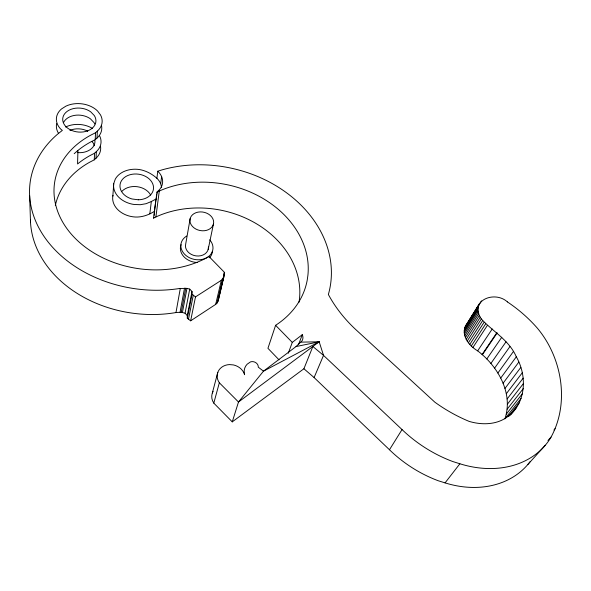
<?xml version="1.0" encoding="UTF-8"?>
<svg xmlns="http://www.w3.org/2000/svg" width="591" height="591" viewBox="0 0 591 591"><rect width="100%" height="100%" fill="white"/><g stroke="black" fill="none" stroke-linecap="round" stroke-linejoin="round"><path stroke-width="0.89" d="M508.858 416.123C526.256 401.703 527.091 375.455 516.312 356.801C509.22 340.194 492.828 331.617 481.347 318.955C468.56 300.664 494.578 290.151 507.381 301.898M521.092 398.437L504.913 418.827C513.549 393.192 497.836 366.176 477.661 350.862C469.431 346.134 460.832 335.762 465.582 325.87L479.523 303.449M101.615 126.075A22.754 16.489 5 0 1 97.013 138.058L95.21 139.69L90.571 142.032A94.412 72.686 8 0 0 77.931 150.446L77.569 163.973A92.846 72.176 7.8 0 1 90.009 155.573L94.575 153.224L96.348 151.599A22.392 16.393 4.8 0 0 99.428 135.502M55.318 205.535A92.078 71.91 7.7 0 1 89.736 162.178L94.264 159.836L94.575 153.224M95.21 139.69L95.535 132.753L97.352 131.121A22.946 16.533 5.1 0 0 100.492 114.89L97.589 111.034A22.946 16.533 5.1 0 0 65.867 106.173L61.538 108.929A22.946 16.533 5.1 0 0 60.747 129.126L62.336 130.404L58.125 133.721A118.835 91.11 8.1 0 0 48.019 241.867A118.835 91.11 8.1 0 0 179.708 288.474L186.97 288.378L189.726 289.11L192.001 291.496L192.053 294.252L187.303 318.261L190.634 320.824L215.678 304.387L217.111 302.969L218.086 301.144L223.834 276.972L223.915 272.983L224.624 272.532L209 256.524A95.21 72.944 8.1 0 1 74.643 237.767A95.21 72.944 8.1 0 1 90.859 135.095L95.535 132.753M94.264 159.836L96.023 158.211L96.348 151.599M97.013 138.058L97.352 131.121M154.761 211.15C148.341 215.242 140.665 217.916 132.931 216.801A22.85 17.56 7.2 0 1 112.837 196.057L113.745 183.535L115.282 179.139A23.212 17.671 7.4 0 1 139.358 169.521C145.955 170.636 152.249 174.049 156.896 178.312A20.094 15.307 7.7 0 1 160.7 183.705L161.661 187.613M149.819 213.809L151.326 201.516L156.305 198.871M299.039 302.208A94.264 76.985 12 0 0 256.472 223.782A94.264 76.985 12 0 0 155.898 216.956L153.549 218.116L155.965 199.233M510.003 414.69C499.092 424.87 482.714 425.468 469.091 421.376A128.55 97.545 31.4 0 1 434.843 402.175L355.486 329.313C344.701 319.214 335.37 307.519 328.367 294.488A121.768 97.759 12.2 0 0 287.699 193.634A121.768 97.759 12.2 0 0 162.348 169.787L157.79 171.198A20.271 15.359 7.8 0 1 157.546 191.469L156.955 192.134L154.458 211.497M156.896 178.312L157.79 171.198M156.416 197.992L156.866 194.476M157.317 193.227L157.546 191.469M155.898 216.956L159.282 191.033A97.567 78.256 12.3 0 1 261.444 197.586A97.567 78.256 12.3 0 1 307.911 275.258L307.224 280.09A97.567 78.256 12.3 0 1 275.605 325.301L267.937 348.306L279.033 359.838M160.7 183.705L161.631 176.62M154.207 215.279L154.539 212.804M190.191 218.463L185.714 243.943A11.569 9.205 11.1 0 0 196.035 255.896A11.569 9.205 11.1 0 0 208.409 246.979M218.086 301.144L224.188 274.918M30.422 219.941A114.92 89.817 7.6 0 0 175.394 312.654L175.985 312.543L180.314 288.364M175.985 312.543L180.056 312.284L184.525 288.12M180.056 312.284L181.245 312.292L185.759 288.135M187.303 318.261L187.266 315.557L185.072 313.223L182.42 312.521L186.97 288.378M185.072 313.223L189.726 289.11M187.266 315.557L192.001 291.496M188.499 319.177L193.287 295.19M190.634 320.824L195.503 296.881L221.359 280.267L223.834 276.972M208.187 249.372L213.432 224.107A11.96 9.338 11.4 0 0 198.015 212.139A11.96 9.338 11.4 0 0 193.937 227.801A11.96 9.338 11.4 0 0 213.432 224.107M215.678 304.387L221.359 280.267M217.111 302.969L222.829 278.826M223.346 277.918L218.869 296.778L218.182 297.229M223.775 276.123L224.624 272.532M212.354 392.963L217.806 372.389M530.061 461.711A90.46 72.996 34.8 0 1 445.067 482.884L438.227 480.742A113.273 90.504 33.7 0 1 389.469 449.751L314.094 377.553L323.528 355.39L312.868 346.496L303.907 368.754L232.263 421.863L213.802 403.121L219.335 382.776A14.066 12.212 15.6 0 1 229.471 364.588L233.452 364.935A14.066 12.212 15.6 0 1 244.6 374.701A13.992 12.056 18.5 0 1 247.134 364.226L250.451 361.921A5.555 4.772 17.7 0 1 254.137 361.891L255.319 362.372A5.555 4.772 17.7 0 1 258.274 367.166L263.483 371.163L319.177 341.79L323.528 355.39L402.043 429.576A117.321 92.107 33 0 0 452.787 461.541L459.887 463.772A93.733 74.355 34 0 0 550.605 437.909C570.019 403.372 562.189 357.688 537.249 328.042A123.837 99.022 32.9 0 0 507.381 301.905M232.263 421.863L238.491 402.006L263.483 371.163L296.025 346.562L302.164 340.682A8.961 7.476 20.5 0 0 302.289 334.683L292.279 342.388L288.275 353.255M112.837 196.057L113.051 195.436M298.462 344.767L302.289 334.683M464.918 327.318L478.858 304.919M467.481 323.336L481.458 300.885M464.467 328.869L478.4 306.493M389.469 449.751L402.043 429.576M464.223 330.502L478.171 308.162M464.194 332.208L478.156 309.898M464.378 333.967L478.363 311.686M464.77 335.747L478.791 313.503M465.383 337.542L479.434 315.335M466.196 339.33L480.291 317.16M467.2 341.088L481.347 318.955M468.397 342.795L482.596 320.699M469.764 344.435L484.022 322.376M471.286 345.994L485.61 323.964M472.948 347.442L487.339 325.449M477.661 350.862L492.237 328.965M482.057 354.534L496.809 332.726M482.396 354.763L497.157 332.962M486.821 358.966L501.766 337.262M490.899 363.428L506.022 341.834M494.601 368.127L509.885 346.644M497.881 373.017L513.328 351.645M500.725 378.07L516.312 356.801M503.096 383.227L518.817 362.084M465.582 325.87L467.008 323.971M504.965 388.457L520.804 367.425M506.324 393.717L522.259 372.803M507.144 398.962L523.168 378.159M445.067 482.884L459.887 463.772M507.418 404.141L523.508 383.441M507.144 409.201L523.279 388.619M506.31 414.114L522.474 393.628M508.548 416.286L519.134 402.988M510.506 414.912L516.623 407.243M553.93 430.004L555.141 428.652M547.983 440.472L551.011 437.126M527.829 464.504L545.279 445.259M153.549 218.116L154.214 217.399M74.207 153.682L77.717 150.587M301.033 342.137L319.177 341.79L238.491 402.006L219.335 382.776M156.955 192.134L159.282 191.033M151.326 201.516L146.14 203.688L140.289 204.708L134.172 204.486A23.212 17.671 7.4 0 1 113.745 183.535M296.025 346.562L319.177 341.79M181.245 312.292L182.42 312.521M192.053 294.252L195.503 296.881M303.907 368.754L314.094 377.553M275.605 325.301L292.279 342.388M92.048 141.581L93.112 142.882A16.12 11.864 4.7 0 1 94.361 145.741M29.646 195.843L30.518 222.438M209.731 239.835A16.193 12.884 11.1 0 1 206.798 257.706A16.193 12.884 11.1 0 1 184.355 253.997A16.193 12.884 11.1 0 1 186.712 236.031M212.368 251.648A16.134 12.862 11 0 1 209.576 257.772M197.52 262.485A16.134 12.862 11 0 1 181.068 244.644M213.802 403.121A13.6 11.975 15.5 0 1 213.07 391.382M121.96 191.27A16.585 12.743 7.2 0 1 137.171 186.69A16.585 12.743 7.2 0 1 150.653 195.015M94.937 140.577A16.253 11.894 4.8 0 1 86.604 151.473L84.757 152.05A16.253 11.894 4.8 0 1 77.362 152.567M69.923 130.404A16.253 11.894 4.8 0 1 87.749 131.187M100.522 146.317A22.214 16.341 4.7 0 1 96.023 158.211M65.616 127.021A22.392 16.393 4.8 0 1 92.565 128.498M63.51 122.581A16.518 11.968 5 0 1 90.408 118.821L94.021 122.573A16.518 11.968 5 0 1 94.782 123.992M58.642 133.544A22.754 16.489 5 0 1 56.655 123.578M87.372 130.943L85.473 131.52A16.651 11.997 5.1 0 1 64.936 125.491A16.651 11.997 5.1 0 1 68.977 110.221A16.651 11.997 5.1 0 1 90.689 111.81L94.331 115.585A16.651 11.997 5.1 0 1 87.372 130.943M138.287 199.788L131.963 198.968A16.844 12.825 7.4 0 1 120.121 184.2A16.844 12.825 7.4 0 1 136.58 174.005A16.844 12.825 7.4 0 1 153.32 185.737L153.527 187.354A16.844 12.825 7.4 0 1 138.287 199.788"/></g></svg>
